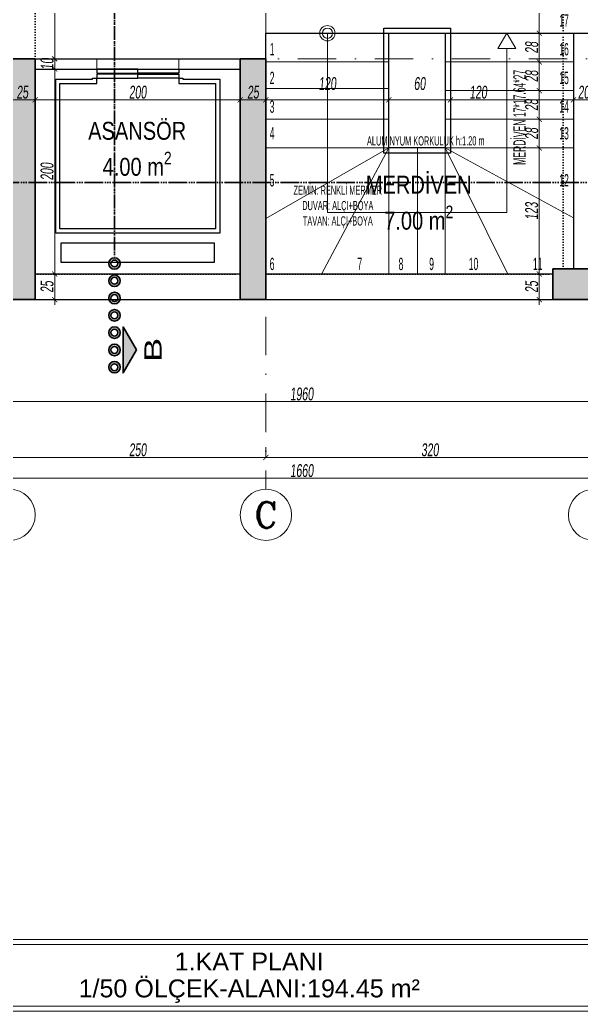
# Model space of a CAD drawing. Header units: millimetres. Extents: x -2145 to 33996, y -835 to 2363.
# Drawn here: x 12314 to 12862, y -835 to 133 of the extents above; entities that cross this region are included whole.
import ezdxf
from ezdxf.enums import TextEntityAlignment as Align

# ---------------------------------------------------------------- set-up
doc = ezdxf.new("R2010")
doc.units = ezdxf.units.MM
for name, pattern in [('ACAD_ISO06W100', [36, 24, -3, 0, -3, 0, -3, 0, -3]), ('DASHDOT', [1, 0.5, -0.25, 0, -0.25]), ('DOT', [0.25, 0, -0.25])]:
    doc.linetypes.add(name, pattern=pattern)
doc.layers.add('ALAN', color=3, linetype='Continuous', lineweight=25, plot=False)
for name, color, linetype, lineweight in [('arcCGDM_antet', 85, 'Continuous', 20), ('NET_AKS', 251, 'DASHDOT', 9), ('NET_AKS_YAZI', 31, 'DASHDOT', 9), ('NET_ARSA SINIRI', 1, 'Continuous', 0), ('NET_DUVAR', 150, 'Continuous', 18), ('NET_KESİT_ÇİZİGİSİ', 1, 'Continuous', 30), ('NET_KOLON_TARAMA', 8, 'Continuous', 0), ('NET_MERDİVEN', 212, 'Continuous', 13), ('NET_TAŞIYICI', 1, 'Continuous', 35), ('NET_ÖLÇÜ DIŞ', 235, 'Continuous', 9), ('NET_ÖLÇÜ İÇ', 54, 'Continuous', 9), ('NET_ÖLÇÜ_AKS', 31, 'Continuous', 15), ('T-INCE', 254, 'Continuous', 0)]:
    doc.layers.add(name, color=color, linetype=linetype, lineweight=lineweight)
for name, color, linetype in [('Merdiven', 7, 'Continuous'), ('NET_KİRİŞ', 253, 'DOT'), ('NET_POZ', 41, 'Continuous'), ('T-GOR-5', 33, 'Continuous'), ('T-MAH-AD', 7, 'Continuous'), ('text', 7, 'Continuous')]:
    doc.layers.add(name, color=color, linetype=linetype)
doc.styles.add('ARIALTR', font='arial.ttf', dxfattribs={"width": 0.8, "height": 22.5})
doc.styles.add('ARıAL', font='arial.ttf', dxfattribs={"width": 0.7})
doc.styles.add('BODRUM', font='swisscl.ttf', dxfattribs={"width": 0.8, "oblique": 5})
doc.styles.get("Standard").update_dxf_attribs({"font": 'arial.ttf'})
doc.styles.add('TAks_2', font='ROMANC', dxfattribs={"height": 5})
doc.dimstyles.new('olcu-50', dxfattribs={"dimscale": 0, "dimtxt": 12.5, "dimasz": 5, "dimexe": 10, "dimexo": 10, "dimgap": 1, "dimtad": 1, "dimdec": 1, "dimzin": 12, "dimtxsty": 'BODRUM', "dimblk": 'ARCHTICK', "dimcen": 8, "dimdle": 5, "dimclrd": 256, "dimclre": 256, "dimclrt": 256, "dimadec": 0, "dimazin": 2, "dimtfac": 1, "dimtdec": 1, "dimtix": 1, "dimtmove": 0, "dimatfit": 3, "dimldrblk": 'ARCHTICK', "dimfxl": 15, "dimfxlon": 1, "dimlwd": -1, "dimlwe": -1, "dimarcsym": 0})

# ---------------------------------------------------------------- blocks, each defined once
blk = doc.blocks.new('A$Cec846f78')
at = {"layer": 'NET_TAŞIYICI'}
for points in [[(-1115, 0), (-1115, 235), (-1090, 235), (-1090, 225), (-1090, 0)], [(-890, 0), (-890, 225), (-890, 235), (-865, 235), (-865, 0)], [(-585, 0), (-585, 30), (-505, 30), (-505, 0)]]:
    blk.add_lwpolyline(points, close=True, dxfattribs=at)
blk = doc.blocks.new('A$Ca5374770')
at = {"layer": 'NET_KOLON_TARAMA'}
h = blk.add_hatch(dxfattribs=at)
h.set_pattern_fill('ANSI33', color=256)
h.paths.add_polyline_path([(1115, 0), (1115, 235), (1090, 235), (1090, 225), (1090, 0)])
h.paths.add_polyline_path([(890, 0), (890, 225), (890, 235), (865, 235), (865, 0)])
h.paths.add_polyline_path([(1580, 30), (1580, 0), (1660, 0), (1660, 30)])
h.paths.add_polyline_path([(1620, 455), (1620, 385), (1660, 385), (1660, 455)])
h.paths.add_polyline_path([(80, 950), (80, 980), (0, 980), (0, 950)])
h.paths.add_polyline_path([(1580, 980), (1580, 950), (1660, 950), (1660, 980)])
h.paths.add_polyline_path([(1035, 980), (1035, 950), (1115, 950), (1115, 980)])
h.paths.add_polyline_path([(625, 950), (625, 980), (545, 980), (545, 950)])
h.paths.add_polyline_path([(80, 0), (80, 30), (0, 30), (0, 0)])
h.paths.add_polyline_path([(1051, 425), (1051, 385), (1121, 385), (1121, 425)])
h.paths.add_polyline_path([(609, 385), (609, 425), (539, 425), (539, 385)])
h.paths.add_polyline_path([(585, 0), (585, 30), (505, 30), (505, 0)])
h.paths.add_polyline_path([(40, 385), (40, 455), (0, 455), (0, 385)])
at = {"layer": 'NET_TAŞIYICI', "xscale": -1}
blk.add_blockref('A$Cec846f78', (0, 0), dxfattribs=at)
blk = doc.blocks.new('*U618')
for points in [[(0, -4), (0, 0), (-40, 0), (-40, -4)], [(0, -4), (0, 0), (40, 0), (40, -4)], [(0, -9), (0, -5), (-40, -5), (-40, -9)], [(0, -9), (0, -5), (40, -5), (40, -9)], [(75, -170), (-75, -170), (-75, -188.45), (75, -188.45)]]:
    blk.add_lwpolyline(points, close=True)
for points in [[(40, -9), (44, -9), (44, -10), (80, -10), (80, -160), (-80, -160), (-80, -10), (-44, -10), (-44, -9), (-40, -9)], [(40, -9), (40, -14), (76, -14), (76, -156), (-76, -156), (-76, -14), (-40, -14), (-40, -9)]]:
    blk.add_lwpolyline(points)
blk = doc.blocks.new('A$Cb9b20b1b')
at = {"layer": 'NET_KİRİŞ', "ltscale": 10}
for p, q in [((-315, 25), (-315, 150)), ((200, 0), (200, 150)), ((-315, -205), (-315, 25)), ((-25, -210), (-305, -210)), ((-25, -210), (-165, -210)), ((200, -210), (0, -210)), ((-25, -235), (-305, -235)), ((200, -235), (0, -235))]:
    blk.add_line(p, q, dxfattribs=at)
blk = doc.blocks.new('İŞRT - KES YER')
at = {"layer": 'NET_KESİT_ÇİZİGİSİ'}
h = blk.add_hatch(color=251, dxfattribs=at)
h.dxf.hatch_style = 1
h.paths.add_polyline_path([(0, 0), (40, -23.1), (-40, -23.1)])
h = blk.add_hatch(color=256, dxfattribs=at)
h.dxf.hatch_style = 1
h.paths.add_polyline_path([(160, -38.1, -1), (140, -38.1, -1)])
h.paths.add_polyline_path([(144, -38.1, 1), (156, -38.1, 1)], flags=16)
h.paths.add_polyline_path([(130, -38.1, -1), (110, -38.1, -1)])
h.paths.add_polyline_path([(114, -38.1, 1), (126, -38.1, 1)], flags=16)
h.paths.add_polyline_path([(100, -38.1, -1), (80, -38.1, -1)])
h.paths.add_polyline_path([(84, -38.1, 1), (96, -38.1, 1)], flags=16)
h.paths.add_polyline_path([(70, -38.1, -1), (50, -38.1, -1)])
h.paths.add_polyline_path([(54, -38.1, 1), (66, -38.1, 1)], flags=16)
h.paths.add_polyline_path([(40, -38.1, -1), (20, -38.1, -1)])
h.paths.add_polyline_path([(24, -38.1, 1), (36, -38.1, 1)], flags=16)
h.paths.add_polyline_path([(10, -38.1, -1), (-10, -38.1, -1)])
h.paths.add_polyline_path([(-6, -38.1, 1), (6, -38.1, 1)], flags=16)
h.paths.add_polyline_path([(-20, -38.1, -1), (-40, -38.1, -1)])
h.paths.add_polyline_path([(-36, -38.1, 1), (-24, -38.1, 1)], flags=16)
blk.add_lwpolyline([(0, 0), (40, -23.1), (-40, -23.1)], close=True, dxfattribs=at)
for centre, radius in [((-30, -38.1), 10), ((-30, -38.1), 6), ((0, -38.1), 10), ((0, -38.1), 6), ((30, -38.1), 10), ((30, -38.1), 6), ((60, -38.1), 10), ((60, -38.1), 6), ((90, -38.1), 10), ((90, -38.1), 6), ((120, -38.1), 10), ((120, -38.1), 6), ((150, -38.1), 10), ((150, -38.1), 6)]:
    blk.add_circle(centre, radius, dxfattribs=at)
blk = doc.blocks.new('*U634')
at = {"layer": 'NET_KESİT_ÇİZİGİSİ', "linetype": 'ACAD_ISO06W100'}
blk.add_lwpolyline([(1807.3, 0), (200, 0)], dxfattribs=at)
at = {"layer": 'NET_KESİT_ÇİZİGİSİ'}
blk.add_blockref('İŞRT - KES YER', (40, 38.1), dxfattribs=at)
at = {"layer": 'NET_KESİT_ÇİZİGİSİ', "style": 'ARıAL', "width": 1.5}
for tag, p in [('KESİTSOL', (40, 66.8)), ('KESİTSAĞ', (1967.3, 66.8))]:
    blk.add_attdef(tag, text='', height=30, dxfattribs=at).set_placement(p, align=Align.MIDDLE_CENTER)
blk = doc.blocks.new('_ArchTick')
at = {"color": 0, "linetype": 'ByBlock', "const_width": 0.15}
blk.add_lwpolyline([(-0.5, -0.5), (0.5, 0.5)], dxfattribs=at)
blk = doc.blocks.new('*D1577')
at = {"layer": 'Defpoints', "color": 0, "transparency": 16777216}
for p in [(-285, -1133.99), (-35, -1133.99), (-35, -1133.99)]:
    blk.add_point(p, dxfattribs=at)
at = {"layer": 'NET_ÖLÇÜ_AKS', "transparency": 16777216}
for p, q in [((-285, -1133.99), (-285, -1123.99)), ((-35, -1133.99), (-35, -1123.99)), ((-290, -1133.99), (-30, -1133.99))]:
    blk.add_line(p, q, dxfattribs=at)
at = {"layer": 'NET_ÖLÇÜ_AKS', "transparency": 16777216, "xscale": 5, "yscale": 5, "zscale": 5, "rotation": 180}
blk.add_blockref('_ArchTick', (-285, -1133.99), dxfattribs=at)
at = {"layer": 'NET_ÖLÇÜ_AKS', "transparency": 16777216, "xscale": 5, "yscale": 5, "zscale": 5}
blk.add_blockref('_ArchTick', (-35, -1133.99), dxfattribs=at)
at = {"layer": 'NET_ÖLÇÜ_AKS', "transparency": 16777216, "insert": (-160, -1126.59), "char_height": 12.5, "attachment_point": 5, "style": 'BODRUM'}
blk.add_mtext('250', dxfattribs=at)
blk = doc.blocks.new('*D1578')
at = {"layer": 'Defpoints', "color": 0, "transparency": 16777216}
for p in [(-35, -1133.99), (285, -1133.99), (285, -1133.99)]:
    blk.add_point(p, dxfattribs=at)
at = {"layer": 'NET_ÖLÇÜ_AKS', "transparency": 16777216}
for p, q in [((-35, -1133.99), (-35, -1123.99)), ((285, -1133.99), (285, -1123.99)), ((-40, -1133.99), (290, -1133.99))]:
    blk.add_line(p, q, dxfattribs=at)
at = {"layer": 'NET_ÖLÇÜ_AKS', "transparency": 16777216, "xscale": 5, "yscale": 5, "zscale": 5, "rotation": 180}
blk.add_blockref('_ArchTick', (-35, -1133.99), dxfattribs=at)
at = {"layer": 'NET_ÖLÇÜ_AKS', "transparency": 16777216, "xscale": 5, "yscale": 5, "zscale": 5}
blk.add_blockref('_ArchTick', (285, -1133.99), dxfattribs=at)
at = {"layer": 'NET_ÖLÇÜ_AKS', "transparency": 16777216, "insert": (125, -1126.58), "char_height": 12.5, "attachment_point": 5, "style": 'BODRUM'}
blk.add_mtext('320', dxfattribs=at)
blk = doc.blocks.new('*D1580')
at = {"layer": 'Defpoints', "color": 0, "transparency": 16777216}
for p in [(-830, -1133.99), (830, -1133.99), (830, -1154.27)]:
    blk.add_point(p, dxfattribs=at)
at = {"layer": 'NET_ÖLÇÜ_AKS', "transparency": 16777216}
for p, q in [((-830, -1143.99), (-830, -1164.27)), ((830, -1143.99), (830, -1164.27)), ((-835, -1154.27), (835, -1154.27))]:
    blk.add_line(p, q, dxfattribs=at)
at = {"layer": 'NET_ÖLÇÜ_AKS', "transparency": 16777216, "xscale": 5, "yscale": 5, "zscale": 5, "rotation": 180}
blk.add_blockref('_ArchTick', (-830, -1154.27), dxfattribs=at)
at = {"layer": 'NET_ÖLÇÜ_AKS', "transparency": 16777216, "xscale": 5, "yscale": 5, "zscale": 5}
blk.add_blockref('_ArchTick', (830, -1154.27), dxfattribs=at)
at = {"layer": 'NET_ÖLÇÜ_AKS', "transparency": 16777216, "insert": (0, -1146.87), "char_height": 12.5, "attachment_point": 5, "style": 'BODRUM'}
blk.add_mtext('1660', dxfattribs=at)
blk = doc.blocks.new('A$C5ec6af74')
at = {"layer": 'NET_AKS', "ltscale": 75}
for p, q in [((-70, 1185), (-70, -185)), ((1125, 235), (-1195, 235)), ((1125, 0), (-1195, 0))]:
    blk.add_line(p, q, dxfattribs=at)
at = {"layer": 'NET_AKS', "linetype": 'Continuous', "ltscale": 100}
for centre in [(-320, -210), (-70, -210), (250, -210)]:
    blk.add_circle(centre, 25, dxfattribs=at)
at = {"layer": 'NET_AKS_YAZI', "linetype": 'Continuous', "style": 'TAks_2'}
blk.add_text('C', height=25, dxfattribs=at).set_placement((-70, -210), align=Align.MIDDLE_CENTER)
blk = doc.blocks.new('*D1025')
at = {"layer": 'Defpoints', "color": 0, "transparency": 16777216}
for p in [(12821.16, -115.39), (12821.16, -115.39), (12821.16, -140.39)]:
    blk.add_point(p, dxfattribs=at)
at = {"layer": 'NET_ÖLÇÜ İÇ', "transparency": 16777216}
for p, q in [((12821.16, -115.39), (12811.16, -115.39)), ((12821.16, -145.39), (12821.16, -110.39)), ((12821.16, -140.39), (12811.16, -140.39))]:
    blk.add_line(p, q, dxfattribs=at)
at = {"layer": 'NET_ÖLÇÜ İÇ', "transparency": 16777216, "xscale": 5, "yscale": 5, "zscale": 5}
for p, rotation in [((12821.16, -115.39), 90), ((12821.16, -140.39), 270)]:
    blk.add_blockref('_ArchTick', p, dxfattribs=dict(at, rotation=rotation))
at = {"layer": 'NET_ÖLÇÜ İÇ', "transparency": 16777216, "insert": (12813.76, -127.89), "char_height": 12.5, "attachment_point": 5, "rotation": 90, "style": 'BODRUM'}
blk.add_mtext('25', dxfattribs=at)
blk = doc.blocks.new('*D1026')
at = {"layer": 'Defpoints', "color": 0, "transparency": 16777216}
for p in [(12821.16, 7.61), (12821.16, 7.61), (12821.16, -115.39)]:
    blk.add_point(p, dxfattribs=at)
at = {"layer": 'NET_ÖLÇÜ İÇ', "transparency": 16777216}
for p, q in [((12821.16, -120.39), (12821.16, 12.61)), ((12821.16, 7.61), (12811.16, 7.61)), ((12821.16, -115.39), (12811.16, -115.39))]:
    blk.add_line(p, q, dxfattribs=at)
at = {"layer": 'NET_ÖLÇÜ İÇ', "transparency": 16777216, "xscale": 5, "yscale": 5, "zscale": 5}
for p, rotation in [((12821.16, 7.61), 90), ((12821.16, -115.39), 270)]:
    blk.add_blockref('_ArchTick', p, dxfattribs=dict(at, rotation=rotation))
at = {"layer": 'NET_ÖLÇÜ İÇ', "transparency": 16777216, "insert": (12813.76, -53.89), "char_height": 12.5, "attachment_point": 5, "rotation": 90, "style": 'BODRUM'}
blk.add_mtext('123', dxfattribs=at)
blk = doc.blocks.new('*D1027')
at = {"layer": 'Defpoints', "color": 0, "transparency": 16777216}
for p in [(12821.16, 244.61), (12821.16, 244.61), (12849.48, 119.61)]:
    blk.add_point(p, dxfattribs=at)
at = {"layer": 'NET_ÖLÇÜ İÇ', "transparency": 16777216}
for p, q in [((12821.16, 244.61), (12811.16, 244.61)), ((12821.16, 114.61), (12821.16, 249.61)), ((12836.16, 119.61), (12811.16, 119.61))]:
    blk.add_line(p, q, dxfattribs=at)
at = {"layer": 'NET_ÖLÇÜ İÇ', "transparency": 16777216, "xscale": 5, "yscale": 5, "zscale": 5}
for p, rotation in [((12821.16, 244.61), 90), ((12821.16, 119.61), 270)]:
    blk.add_blockref('_ArchTick', p, dxfattribs=dict(at, rotation=rotation))
at = {"layer": 'NET_ÖLÇÜ İÇ', "transparency": 16777216, "insert": (12813.76, 182.11), "char_height": 12.5, "attachment_point": 5, "rotation": 90, "style": 'BODRUM'}
blk.add_mtext('125', dxfattribs=at)
blk = doc.blocks.new('*D1062')
at = {"layer": 'Defpoints', "color": 0, "transparency": 16777216}
for p in [(12821.16, 35.61), (12821.16, 35.61), (12821.16, 7.61)]:
    blk.add_point(p, dxfattribs=at)
at = {"layer": 'NET_ÖLÇÜ İÇ', "transparency": 16777216}
for p, q in [((12821.16, 2.61), (12821.16, 40.61)), ((12821.16, 35.61), (12811.16, 35.61)), ((12821.16, 7.61), (12831.16, 7.61))]:
    blk.add_line(p, q, dxfattribs=at)
at = {"layer": 'NET_ÖLÇÜ İÇ', "transparency": 16777216, "xscale": 5, "yscale": 5, "zscale": 5}
for p, rotation in [((12821.16, 35.61), 90), ((12821.16, 7.61), 270)]:
    blk.add_blockref('_ArchTick', p, dxfattribs=dict(at, rotation=rotation))
at = {"layer": 'NET_ÖLÇÜ İÇ', "transparency": 16777216, "insert": (12813.76, 21.61), "char_height": 12.5, "attachment_point": 5, "rotation": 90, "style": 'BODRUM'}
blk.add_mtext('28', dxfattribs=at)
blk = doc.blocks.new('*D1063')
at = {"layer": 'Defpoints', "color": 0, "transparency": 16777216}
for p in [(12821.16, 63.61), (12821.16, 63.61), (12821.16, 35.61)]:
    blk.add_point(p, dxfattribs=at)
at = {"layer": 'NET_ÖLÇÜ İÇ', "transparency": 16777216}
for p, q in [((12821.16, 30.61), (12821.16, 68.61)), ((12821.16, 63.61), (12811.16, 63.61)), ((12821.16, 35.61), (12811.16, 35.61))]:
    blk.add_line(p, q, dxfattribs=at)
at = {"layer": 'NET_ÖLÇÜ İÇ', "transparency": 16777216, "xscale": 5, "yscale": 5, "zscale": 5}
for p, rotation in [((12821.16, 63.61), 90), ((12821.16, 35.61), 270)]:
    blk.add_blockref('_ArchTick', p, dxfattribs=dict(at, rotation=rotation))
at = {"layer": 'NET_ÖLÇÜ İÇ', "transparency": 16777216, "insert": (12813.76, 49.61), "char_height": 12.5, "attachment_point": 5, "rotation": 90, "style": 'BODRUM'}
blk.add_mtext('28', dxfattribs=at)
blk = doc.blocks.new('*D1064')
at = {"layer": 'Defpoints', "color": 0, "transparency": 16777216}
for p in [(12821.16, 91.61), (12821.16, 91.61), (12821.16, 63.61)]:
    blk.add_point(p, dxfattribs=at)
at = {"layer": 'NET_ÖLÇÜ İÇ', "transparency": 16777216}
for p, q in [((12821.16, 58.61), (12821.16, 96.61)), ((12821.16, 91.61), (12831.16, 91.61)), ((12821.16, 63.61), (12811.16, 63.61))]:
    blk.add_line(p, q, dxfattribs=at)
at = {"layer": 'NET_ÖLÇÜ İÇ', "transparency": 16777216, "xscale": 5, "yscale": 5, "zscale": 5}
for p, rotation in [((12821.16, 91.61), 90), ((12821.16, 63.61), 270)]:
    blk.add_blockref('_ArchTick', p, dxfattribs=dict(at, rotation=rotation))
at = {"layer": 'NET_ÖLÇÜ İÇ', "transparency": 16777216, "insert": (12813.76, 77.61), "char_height": 12.5, "attachment_point": 5, "rotation": 90, "style": 'BODRUM'}
blk.add_mtext('28', dxfattribs=at)
blk = doc.blocks.new('*D1061')
at = {"layer": 'Defpoints', "color": 0, "transparency": 16777216}
for p in [(12821.16, 119.61), (12821.16, 119.61), (12821.16, 91.61)]:
    blk.add_point(p, dxfattribs=at)
at = {"layer": 'NET_ÖLÇÜ İÇ', "transparency": 16777216}
for p, q in [((12821.16, 86.61), (12821.16, 124.61)), ((12821.16, 119.61), (12831.16, 119.61)), ((12821.16, 91.61), (12831.16, 91.61))]:
    blk.add_line(p, q, dxfattribs=at)
at = {"layer": 'NET_ÖLÇÜ İÇ', "transparency": 16777216, "xscale": 5, "yscale": 5, "zscale": 5}
for p, rotation in [((12821.16, 119.61), 90), ((12821.16, 91.61), 270)]:
    blk.add_blockref('_ArchTick', p, dxfattribs=dict(at, rotation=rotation))
at = {"layer": 'NET_ÖLÇÜ İÇ', "transparency": 16777216, "insert": (12813.76, 105.61), "char_height": 12.5, "attachment_point": 5, "rotation": 90, "style": 'BODRUM'}
blk.add_mtext('28', dxfattribs=at)
blk = doc.blocks.new('*D1069')
at = {"layer": 'Defpoints', "color": 0, "transparency": 16777216}
for p in [(12854.48, 54.8), (12854.48, 54.59), (12874.48, 54.59)]:
    blk.add_point(p, dxfattribs=at)
at = {"layer": 'NET_ÖLÇÜ İÇ', "transparency": 16777216}
for p, q in [((12874.48, 54.59), (12874.48, 64.59)), ((12879.48, 54.59), (12849.48, 54.59)), ((12854.48, 54.59), (12854.48, 44.59))]:
    blk.add_line(p, q, dxfattribs=at)
at = {"layer": 'NET_ÖLÇÜ İÇ', "transparency": 16777216, "xscale": 5, "yscale": 5, "zscale": 5, "rotation": 180}
blk.add_blockref('_ArchTick', (12854.48, 54.59), dxfattribs=at)
at = {"layer": 'NET_ÖLÇÜ İÇ', "transparency": 16777216, "xscale": 5, "yscale": 5, "zscale": 5}
blk.add_blockref('_ArchTick', (12874.48, 54.59), dxfattribs=at)
at = {"layer": 'NET_ÖLÇÜ İÇ', "transparency": 16777216, "insert": (12864.48, 61.99), "char_height": 12.5, "attachment_point": 5, "style": 'BODRUM'}
blk.add_mtext('20', dxfattribs=at)
blk = doc.blocks.new('*D1070')
at = {"layer": 'Defpoints', "color": 0, "transparency": 16777216}
for p in [(12734.48, 54.59), (12734.48, 52.3), (12854.48, 54.8)]:
    blk.add_point(p, dxfattribs=at)
at = {"layer": 'NET_ÖLÇÜ İÇ', "transparency": 16777216}
for p, q in [((12734.48, 54.59), (12734.48, 64.59)), ((12859.48, 54.59), (12729.48, 54.59)), ((12854.48, 54.59), (12854.48, 44.59))]:
    blk.add_line(p, q, dxfattribs=at)
at = {"layer": 'NET_ÖLÇÜ İÇ', "transparency": 16777216, "xscale": 5, "yscale": 5, "zscale": 5, "rotation": 180}
blk.add_blockref('_ArchTick', (12734.48, 54.59), dxfattribs=at)
at = {"layer": 'NET_ÖLÇÜ İÇ', "transparency": 16777216, "xscale": 5, "yscale": 5, "zscale": 5}
blk.add_blockref('_ArchTick', (12854.48, 54.59), dxfattribs=at)
at = {"layer": 'NET_ÖLÇÜ İÇ', "transparency": 16777216, "insert": (12761.58, 61.99), "char_height": 12.5, "attachment_point": 5, "style": 'BODRUM'}
blk.add_mtext('120', dxfattribs=at)
blk = doc.blocks.new('*D1071')
at = {"layer": 'Defpoints', "color": 0, "transparency": 16777216}
for p in [(12674.48, 54.59), (12674.48, 53.24), (12734.48, 52.3)]:
    blk.add_point(p, dxfattribs=at)
at = {"layer": 'NET_ÖLÇÜ İÇ', "transparency": 16777216}
for p, q in [((12674.48, 54.59), (12674.48, 64.59)), ((12734.48, 54.59), (12734.48, 64.59)), ((12739.48, 54.59), (12669.48, 54.59))]:
    blk.add_line(p, q, dxfattribs=at)
at = {"layer": 'NET_ÖLÇÜ İÇ', "transparency": 16777216, "xscale": 5, "yscale": 5, "zscale": 5, "rotation": 180}
blk.add_blockref('_ArchTick', (12674.48, 54.59), dxfattribs=at)
at = {"layer": 'NET_ÖLÇÜ İÇ', "transparency": 16777216, "xscale": 5, "yscale": 5, "zscale": 5}
blk.add_blockref('_ArchTick', (12734.48, 54.59), dxfattribs=at)
at = {"layer": 'NET_ÖLÇÜ İÇ', "transparency": 16777216, "insert": (12704.48, 70.39), "char_height": 12.5, "attachment_point": 5, "style": 'BODRUM'}
blk.add_mtext('60', dxfattribs=at)
blk = doc.blocks.new('*D1072')
at = {"layer": 'Defpoints', "color": 0, "transparency": 16777216}
for p in [(12554.48, 54.59), (12554.48, 54.18), (12674.48, 53.24)]:
    blk.add_point(p, dxfattribs=at)
at = {"layer": 'NET_ÖLÇÜ İÇ', "transparency": 16777216}
for p, q in [((12554.48, 54.59), (12554.48, 64.59)), ((12674.48, 54.59), (12674.48, 64.59)), ((12679.48, 54.59), (12549.48, 54.59))]:
    blk.add_line(p, q, dxfattribs=at)
at = {"layer": 'NET_ÖLÇÜ İÇ', "transparency": 16777216, "xscale": 5, "yscale": 5, "zscale": 5, "rotation": 180}
blk.add_blockref('_ArchTick', (12554.48, 54.59), dxfattribs=at)
at = {"layer": 'NET_ÖLÇÜ İÇ', "transparency": 16777216, "xscale": 5, "yscale": 5, "zscale": 5}
blk.add_blockref('_ArchTick', (12674.48, 54.59), dxfattribs=at)
at = {"layer": 'NET_ÖLÇÜ İÇ', "transparency": 16777216, "insert": (12614.48, 70.39), "char_height": 12.5, "attachment_point": 5, "style": 'BODRUM'}
blk.add_mtext('120', dxfattribs=at)
blk = doc.blocks.new('*D1104')
at = {"layer": 'Defpoints', "color": 0, "transparency": 16777216}
for p in [(12529.48, 54.59), (12529.48, 54.59), (12554.48, 54.59)]:
    blk.add_point(p, dxfattribs=at)
at = {"layer": 'NET_ÖLÇÜ İÇ', "transparency": 16777216}
for p, q in [((12529.48, 54.59), (12529.48, 64.59)), ((12554.48, 54.59), (12554.48, 64.59)), ((12559.48, 54.59), (12524.48, 54.59))]:
    blk.add_line(p, q, dxfattribs=at)
at = {"layer": 'NET_ÖLÇÜ İÇ', "transparency": 16777216, "xscale": 5, "yscale": 5, "zscale": 5, "rotation": 180}
blk.add_blockref('_ArchTick', (12529.48, 54.59), dxfattribs=at)
at = {"layer": 'NET_ÖLÇÜ İÇ', "transparency": 16777216, "xscale": 5, "yscale": 5, "zscale": 5}
blk.add_blockref('_ArchTick', (12554.48, 54.59), dxfattribs=at)
at = {"layer": 'NET_ÖLÇÜ İÇ', "transparency": 16777216, "insert": (12541.98, 61.99), "char_height": 12.5, "attachment_point": 5, "style": 'BODRUM'}
blk.add_mtext('25', dxfattribs=at)
blk = doc.blocks.new('*D1105')
at = {"layer": 'Defpoints', "color": 0, "transparency": 16777216}
for p in [(12329.48, 54.59), (12329.48, 54.59), (12529.48, 54.59)]:
    blk.add_point(p, dxfattribs=at)
at = {"layer": 'NET_ÖLÇÜ İÇ', "transparency": 16777216}
for p, q in [((12329.48, 54.59), (12329.48, 64.59)), ((12529.48, 54.59), (12529.48, 64.59)), ((12534.48, 54.59), (12324.48, 54.59))]:
    blk.add_line(p, q, dxfattribs=at)
at = {"layer": 'NET_ÖLÇÜ İÇ', "transparency": 16777216, "xscale": 5, "yscale": 5, "zscale": 5, "rotation": 180}
blk.add_blockref('_ArchTick', (12329.48, 54.59), dxfattribs=at)
at = {"layer": 'NET_ÖLÇÜ İÇ', "transparency": 16777216, "xscale": 5, "yscale": 5, "zscale": 5}
blk.add_blockref('_ArchTick', (12529.48, 54.59), dxfattribs=at)
at = {"layer": 'NET_ÖLÇÜ İÇ', "transparency": 16777216, "insert": (12429.48, 61.99), "char_height": 12.5, "attachment_point": 5, "style": 'BODRUM'}
blk.add_mtext('200', dxfattribs=at)
blk = doc.blocks.new('*D1106')
at = {"layer": 'Defpoints', "color": 0, "transparency": 16777216}
for p in [(12304.48, 54.59), (12304.48, 54.59), (12329.48, 54.59)]:
    blk.add_point(p, dxfattribs=at)
at = {"layer": 'NET_ÖLÇÜ İÇ', "transparency": 16777216}
for p, q in [((12304.48, 54.59), (12304.48, 64.59)), ((12329.48, 54.59), (12329.48, 64.59)), ((12334.48, 54.59), (12299.48, 54.59))]:
    blk.add_line(p, q, dxfattribs=at)
at = {"layer": 'NET_ÖLÇÜ İÇ', "transparency": 16777216, "xscale": 5, "yscale": 5, "zscale": 5, "rotation": 180}
blk.add_blockref('_ArchTick', (12304.48, 54.59), dxfattribs=at)
at = {"layer": 'NET_ÖLÇÜ İÇ', "transparency": 16777216, "xscale": 5, "yscale": 5, "zscale": 5}
blk.add_blockref('_ArchTick', (12329.48, 54.59), dxfattribs=at)
at = {"layer": 'NET_ÖLÇÜ İÇ', "transparency": 16777216, "insert": (12316.98, 61.99), "char_height": 12.5, "attachment_point": 5, "style": 'BODRUM'}
blk.add_mtext('25', dxfattribs=at)
blk = doc.blocks.new('*D1131')
at = {"layer": 'Defpoints', "color": 0, "transparency": 16777216}
for p in [(12348.48, -115.39), (12348.48, -115.39), (12348.48, -140.39)]:
    blk.add_point(p, dxfattribs=at)
at = {"layer": 'NET_ÖLÇÜ İÇ', "transparency": 16777216}
for p, q in [((12348.48, -145.39), (12348.48, -110.39)), ((12348.48, -115.39), (12358.48, -115.39)), ((12348.48, -140.39), (12358.48, -140.39))]:
    blk.add_line(p, q, dxfattribs=at)
at = {"layer": 'NET_ÖLÇÜ İÇ', "transparency": 16777216, "xscale": 5, "yscale": 5, "zscale": 5}
for p, rotation in [((12348.48, -115.39), 90), ((12348.48, -140.39), 270)]:
    blk.add_blockref('_ArchTick', p, dxfattribs=dict(at, rotation=rotation))
at = {"layer": 'NET_ÖLÇÜ İÇ', "transparency": 16777216, "insert": (12341.08, -127.89), "char_height": 12.5, "attachment_point": 5, "rotation": 90, "style": 'BODRUM'}
blk.add_mtext('25', dxfattribs=at)
blk = doc.blocks.new('*D1132')
at = {"layer": 'Defpoints', "color": 0, "transparency": 16777216}
for p in [(12348.48, 84.61), (12348.48, 84.61), (12348.48, -115.39)]:
    blk.add_point(p, dxfattribs=at)
at = {"layer": 'NET_ÖLÇÜ İÇ', "transparency": 16777216}
for p, q in [((12348.48, -120.39), (12348.48, 89.61)), ((12348.48, 84.61), (12358.48, 84.61)), ((12348.48, -115.39), (12358.48, -115.39))]:
    blk.add_line(p, q, dxfattribs=at)
at = {"layer": 'NET_ÖLÇÜ İÇ', "transparency": 16777216, "xscale": 5, "yscale": 5, "zscale": 5}
for p, rotation in [((12348.48, 84.61), 90), ((12348.48, -115.39), 270)]:
    blk.add_blockref('_ArchTick', p, dxfattribs=dict(at, rotation=rotation))
at = {"layer": 'NET_ÖLÇÜ İÇ', "transparency": 16777216, "insert": (12341.08, -15.39), "char_height": 12.5, "attachment_point": 5, "rotation": 90, "style": 'BODRUM'}
blk.add_mtext('200', dxfattribs=at)
blk = doc.blocks.new('*D1133')
at = {"layer": 'Defpoints', "color": 0, "transparency": 16777216}
for p in [(12348.48, 94.61), (12348.48, 94.61), (12348.48, 84.61)]:
    blk.add_point(p, dxfattribs=at)
at = {"layer": 'NET_ÖLÇÜ İÇ', "transparency": 16777216}
for p, q in [((12348.48, 94.61), (12348.48, 99.61)), ((12348.48, 94.61), (12358.48, 94.61)), ((12348.48, 84.61), (12348.48, 94.61)), ((12348.48, 84.61), (12358.48, 84.61)), ((12348.48, 84.61), (12348.48, 79.61))]:
    blk.add_line(p, q, dxfattribs=at)
at = {"layer": 'NET_ÖLÇÜ İÇ', "transparency": 16777216, "xscale": 5, "yscale": 5, "zscale": 5}
for p, rotation in [((12348.48, 94.61), 270), ((12348.48, 84.61), 90)]:
    blk.add_blockref('_ArchTick', p, dxfattribs=dict(at, rotation=rotation))
at = {"layer": 'NET_ÖLÇÜ İÇ', "transparency": 16777216, "insert": (12341.08, 89.61), "char_height": 12.5, "attachment_point": 5, "rotation": 90, "style": 'BODRUM'}
blk.add_mtext('10', dxfattribs=at)
blk = doc.blocks.new('*D1134')
at = {"layer": 'Defpoints', "color": 0, "transparency": 16777216}
for p in [(12348.48, 244.61), (12348.48, 244.61), (12348.48, 94.61)]:
    blk.add_point(p, dxfattribs=at)
at = {"layer": 'NET_ÖLÇÜ İÇ', "transparency": 16777216}
for p, q in [((12348.48, 89.61), (12348.48, 249.61)), ((12348.48, 244.61), (12358.48, 244.61)), ((12348.48, 94.61), (12358.48, 94.61))]:
    blk.add_line(p, q, dxfattribs=at)
at = {"layer": 'NET_ÖLÇÜ İÇ', "transparency": 16777216, "xscale": 5, "yscale": 5, "zscale": 5}
for p, rotation in [((12348.48, 244.61), 90), ((12348.48, 94.61), 270)]:
    blk.add_blockref('_ArchTick', p, dxfattribs=dict(at, rotation=rotation))
at = {"layer": 'NET_ÖLÇÜ İÇ', "transparency": 16777216, "insert": (12341.08, 169.61), "char_height": 12.5, "attachment_point": 5, "rotation": 90, "style": 'BODRUM'}
blk.add_mtext('150', dxfattribs=at)
blk = doc.blocks.new('*D1182')
at = {"layer": 'Defpoints', "color": 0, "transparency": 16777216}
for p in [(11609.48, -140.39), (13569.48, -140.39), (13569.48, -239.89)]:
    blk.add_point(p, dxfattribs=at)
at = {"layer": 'NET_ÖLÇÜ DIŞ', "transparency": 16777216}
for p, q in [((11609.48, -224.89), (11609.48, -249.89)), ((13569.48, -224.89), (13569.48, -249.89)), ((11604.48, -239.89), (13574.48, -239.89))]:
    blk.add_line(p, q, dxfattribs=at)
at = {"layer": 'NET_ÖLÇÜ DIŞ', "transparency": 16777216, "xscale": 5, "yscale": 5, "zscale": 5, "rotation": 180}
blk.add_blockref('_ArchTick', (11609.48, -239.89), dxfattribs=at)
at = {"layer": 'NET_ÖLÇÜ DIŞ', "transparency": 16777216, "xscale": 5, "yscale": 5, "zscale": 5}
blk.add_blockref('_ArchTick', (13569.48, -239.89), dxfattribs=at)
at = {"layer": 'NET_ÖLÇÜ DIŞ', "transparency": 16777216, "insert": (12589.48, -232.48), "char_height": 12.5, "attachment_point": 5, "style": 'BODRUM'}
blk.add_mtext('1960', dxfattribs=at)
blk = doc.blocks.new('*U1585')
at = {"layer": 'NET_KESİT_ÇİZİGİSİ', "linetype": 'ACAD_ISO06W100'}
blk.add_lwpolyline([(2626.7, 0), (200, 0)], dxfattribs=at)
at = {"layer": 'NET_KESİT_ÇİZİGİSİ', "style": 'ARıAL', "width": 1.5}
for tag, p in [('KESİTSOL', (40, 66.8)), ('KESİTSAĞ', (2786.7, 66.8))]:
    blk.add_attdef(tag, text='', height=30, dxfattribs=at).set_placement(p, align=Align.MIDDLE_CENTER)
blk = doc.blocks.new('A$C3a4dd877')
at = {"layer": 'NET_ÖLÇÜ_AKS'}
for base, p1, p2, picture, middle in [((-35, -1133.99), (-285, -1133.99), (-35, -1133.99), '*D1577', (-160, -1126.59)), ((285, -1133.99), (-35, -1133.99), (285, -1133.99), '*D1578', (125, -1126.58))]:
    dim = blk.add_linear_dim(base=base, p1=p1, p2=p2, angle=180, dimstyle='olcu-50', override={"dimscale": 1, "dimtmove": 1}, dxfattribs=at)
    dim.commit()
    dim.dimension.update_dxf_attribs({"geometry": picture, "text_midpoint": middle})
dim = blk.add_aligned_dim(p1=(-830, -1133.99), p2=(830, -1133.99), distance=-20.28, dimstyle='olcu-50', override={"dimscale": 1}, dxfattribs=at)
dim.commit()
dim.dimension.update_dxf_attribs({"geometry": '*D1580', "text_midpoint": (0, -1146.87)})

msp = doc.modelspace()

# ---------------------------------------------------------------- linework, layer by layer
at = {"layer": 'ALAN'}
for points in [[(13589.48, 839.61), (11589.48, 839.61), (11589.48, 244.61), (11609.48, 244.61), (11609.48, -140.39), (13569.48, -140.39), (13569.48, 244.61), (13589.48, 244.61)], [(12999.48, 119.61), (12999.48, 244.61), (12149.48, 244.61), (12149.48, 109.61), (12304.48, 109.61), (12304.48, 94.61), (12554.48, 94.61), (12554.48, 119.61), (12554.48, 119.61)], [(12854.48, 119.61), (12854.48, -110.39), (12834.48, -110.39), (12834.48, -115.39), (12608.62, -115.39), (12554.48, -115.39), (12554.48, 119.61)], [(12529.48, -115.39), (12329.48, -115.39), (12329.48, 84.61), (12529.48, 84.61)]]:
    msp.add_lwpolyline(points, close=True, dxfattribs=at)
at = {"layer": 'arcCGDM_antet', "ltscale": 10}
for points in [[(11345.97, 1665.32), (13845.97, 1665.32), (13845.97, -834.68), (11345.97, -834.68)], [(11350.97, 1660.32), (13840.97, 1660.32), (13840.97, -829.68), (11350.97, -829.68)], [(11360.97, 1650.32), (13830.97, 1650.32), (13830.97, -769.68), (11360.97, -769.68)], [(11365.97, 1645.32), (13825.97, 1645.32), (13825.97, -764.68), (11365.97, -764.68)]]:
    msp.add_lwpolyline(points, close=True, dxfattribs=at)
at = {"layer": 'NET_ARSA SINIRI'}
msp.add_lwpolyline([(13419.48, 839.61), (11759.48, 839.61), (11759.48, -140.39), (13419.48, -140.39)], close=True, dxfattribs=at)
at = {"layer": 'NET_DUVAR'}
for p, q in [((12854.48, -110.39), (12854.48, 119.61)), ((12999.48, 119.61), (12854.48, 119.61)), ((12329.48, 94.61), (12529.48, 94.61)), ((12389.48, 84.61), (12389.48, 94.61)), ((12469.48, 84.61), (12469.48, 94.61)), ((12329.48, 84.61), (12529.48, 84.61)), ((12529.48, -115.39), (12329.48, -115.39)), ((12834.48, -115.39), (12554.48, -115.39)), ((12529.48, -140.39), (12329.48, -140.39)), ((12834.48, -140.39), (12554.48, -140.39))]:
    msp.add_line(p, q, dxfattribs=at)
at = {"layer": 'NET_MERDİVEN'}
for p, q in [((12554.48, 119.61), (12674.48, 119.61)), ((12854.48, 119.61), (12729.48, 119.61)), ((12554.48, 91.61), (12674.48, 91.61)), ((12854.48, 91.61), (12729.48, 91.61)), ((12554.48, 65.61), (12674.48, 65.61)), ((12854.48, 63.61), (12729.48, 63.61)), ((12554.48, 35.61), (12674.48, 35.61)), ((12854.48, 35.61), (12729.48, 35.61)), ((12554.48, 7.61), (12674.48, 7.61)), ((12674.48, 7.61), (12554.48, -61.25)), ((12674.48, 7.61), (12608.62, -115.39)), ((12674.48, 7.61), (12674.48, -115.39)), ((12702.48, 7.61), (12702.48, -115.39)), ((12854.48, 7.61), (12729.48, 7.61)), ((12729.48, 7.61), (12729.48, -115.39)), ((12729.48, 7.61), (12790.33, -115.39)), ((12729.48, 7.61), (12854.48, -60.39))]:
    msp.add_line(p, q, dxfattribs=at)
at = {"layer": 'T-GOR-5'}
for points in [[(12734.48, 2.61), (12669.48, 2.61), (12669.48, 124.61), (12734.48, 124.61)], [(12729.48, 7.61), (12674.48, 7.61), (12674.48, 119.61), (12729.48, 119.61)]]:
    msp.add_lwpolyline(points, close=True, dxfattribs=at)
at = {"layer": 'T-INCE'}
msp.add_lwpolyline([(12614.48, 119.61), (12614.48, -55.39), (12789.48, -55.39), (12789.48, 104.61)], dxfattribs=at)
msp.add_lwpolyline([(12789.48, 119.61), (12798.14, 104.61), (12780.82, 104.61)], close=True, dxfattribs=at)
for radius in [7.5, 5]:
    msp.add_circle((12614.48, 119.61), radius, dxfattribs=at)

# ---------------------------------------------------------------- block references
at = {"layer": 'Merdiven', "ltscale": 2}
msp.add_blockref('*U618', (12429.48, 84.61), dxfattribs=at)
at = {"layer": 'NET_AKS'}
msp.add_blockref('A$C5ec6af74', (12624.48, -140.39), dxfattribs=at)
at = {"layer": 'NET_KESİT_ÇİZİGİSİ', "ltscale": 100}
ref = msp.add_blockref('*U634', (12406.76, -211.94), dxfattribs=dict(at, xscale=-0.5625, yscale=0.5625, zscale=0.5625, rotation=270))
ref.add_attrib('KESİTSOL', 'B', dxfattribs={"height": 16.88, "rotation": 90, "style": 'ARıAL', "width": 1.5}).set_placement((12444.35, -189.44), align=Align.MIDDLE_CENTER)
at = {"layer": 'NET_KESİT_ÇİZİGİSİ', "ltscale": 100, "xscale": -0.75, "yscale": 0.75, "zscale": 0.75}
msp.add_blockref('*U1585', (13665.19, -25.96), dxfattribs=at)
at = {"layer": 'NET_KİRİŞ', "xscale": -1}
msp.add_blockref('A$Cb9b20b1b', (12529.48, 94.61), dxfattribs=at)
at = {"layer": 'NET_TAŞIYICI', "xscale": -1}
msp.add_blockref('A$Ca5374770', (13419.48, -140.39), dxfattribs=at)
at = {"layer": 'NET_ÖLÇÜ_AKS'}
msp.add_blockref('A$C3a4dd877', (12589.48, 839.61), dxfattribs=at)

# ---------------------------------------------------------------- texts
at = {"layer": 'NET_POZ', "transparency": 33554687, "width": 0.5}
for s, p in [('17', (12840.63, 125.96)), ('1', (12558.19, 97.96)), ('16', (12840.63, 97.96)), ('2', (12558.19, 69.96)), ('15', (12840.63, 69.96)), ('3', (12558.19, 41.96)), ('14', (12840.63, 41.96)), ('4', (12558.19, 15.96)), ('13', (12840.63, 15.96)), ('5', (12558.19, -29.89)), ('12', (12840.63, -29.89)), ('6', (12558.19, -111.51)), ('7', (12643.71, -111.51)), ('8', (12683.9, -111.51)), ('9', (12713.74, -111.51)), ('10', (12752.31, -111.51)), ('11', (12814.99, -111.51))]:
    msp.add_text(s, height=12, dxfattribs=at).set_placement(p)
msp.add_text('MERDİVEN 17*17.64*27', height=12, rotation=90, dxfattribs=at).set_placement((12807.79, -8.86))
at = {"layer": 'NET_POZ', "width": 0.5}
msp.add_text('ALUMİNYUM KORKULUK h:1.20 m', height=9, dxfattribs=at).set_placement((12653.06, 10.06))
at = {"layer": 'NET_POZ', "insert": (12624.62, -29.04), "char_height": 9, "width": 105.1157, "attachment_point": 2}
msp.add_mtext('{\\W0.5;ZEMİN: RENKLİ MERMER \\PDUVAR: ALÇI+BOYA\\PTAVAN: ALÇI+BOYA}', dxfattribs=at)
at = {"layer": 'T-MAH-AD', "char_height": 17.5, "attachment_point": 8, "style": 'ARIALTR'}
for s, insert, width in [('\\A1;ASANSÖR\\P4.00 m{\\H0.7x;\\S2^ ;}', (12428.93, -19.74), 121.1216), ('\\A1;MERDİVEN\\P7.00 m{\\H0.7x;\\S2^ ;}', (12703.54, -72.33), 103.6096)]:
    msp.add_mtext(s, dxfattribs=dict(at, insert=insert, width=width))
at = {"layer": 'text', "linetype": 'Continuous', "insert": (12538.23, -777.46), "char_height": 17.5, "width": 396.5028, "attachment_point": 2, "line_spacing_factor": 0.9}
msp.add_mtext('\\A1;1.KAT PLANI\\P1/50 ÖLÇEK-ALANI:194.45 m²', dxfattribs=at)

# ---------------------------------------------------------------- dimensions: what is measured, and where the dimension line sits
at = {"layer": 'NET_ÖLÇÜ DIŞ'}
dim = msp.add_aligned_dim(p1=(11609.48, -140.39), p2=(13569.48, -140.39), distance=-99.5, dimstyle='olcu-50', override={"dimscale": 1}, dxfattribs=at)
dim.commit()
dim.dimension.update_dxf_attribs({"geometry": '*D1182', "text_midpoint": (12589.48, -232.48)})
at = {"layer": 'NET_ÖLÇÜ İÇ'}
for base, p1, p2, angle, picture, middle in [((12348.48, 244.61), (12348.48, 94.61), (12348.48, 244.61), 270, '*D1134', (12341.08, 169.61)), ((12821.16, 244.61), (12849.48, 119.61), (12821.16, 244.61), 270, '*D1027', (12813.76, 182.11)), ((12821.16, 119.61), (12821.16, 91.61), (12821.16, 119.61), 270, '*D1061', (12813.76, 105.61)), ((12348.48, 94.61), (12348.48, 84.61), (12348.48, 94.61), 270, '*D1133', (12341.08, 89.61)), ((12348.48, 84.61), (12348.48, -115.39), (12348.48, 84.61), 270, '*D1132', (12341.08, -15.39)), ((12821.16, 91.61), (12821.16, 63.61), (12821.16, 91.61), 270, '*D1064', (12813.76, 77.61)), ((12821.16, 63.61), (12821.16, 35.61), (12821.16, 63.61), 270, '*D1063', (12813.76, 49.61)), ((12854.48, 54.59), (12874.48, 54.59), (12854.48, 54.8), 180, '*D1069', (12864.48, 61.99)), ((12821.16, 35.61), (12821.16, 7.61), (12821.16, 35.61), 270, '*D1062', (12813.76, 21.61)), ((12821.16, 7.61), (12821.16, -115.39), (12821.16, 7.61), 270, '*D1026', (12813.76, -53.89))]:
    dim = msp.add_linear_dim(base=base, p1=p1, p2=p2, angle=angle, dimstyle='olcu-50', override={"dimscale": 1, "dimtmove": 1}, dxfattribs=at)
    dim.commit()
    dim.dimension.update_dxf_attribs({"geometry": picture, "text_midpoint": middle})
for base, p1, p2, picture, middle in [((12554.48, 54.59), (12674.48, 53.24), (12554.48, 54.18), '*D1072', (12614.48, 62.99)), ((12674.48, 54.59), (12734.48, 52.3), (12674.48, 53.24), '*D1071', (12704.48, 62.99)), ((12734.48, 54.59), (12854.48, 54.8), (12734.48, 52.3), '*D1070', (12761.58, 54.59))]:
    dim = msp.add_linear_dim(base=base, p1=p1, p2=p2, angle=180, dimstyle='olcu-50', override={"dimscale": 1, "dimtmove": 1}, dxfattribs=at)
    dim.commit()
    dim.dimension.update_dxf_attribs({"geometry": picture, "text_midpoint": middle, "dimtype": 160})
for base, p1, p2, picture, middle in [((12304.48, 54.59), (12329.48, 54.59), (12304.48, 54.59), '*D1106', (12316.98, 61.99)), ((12329.48, 54.59), (12529.48, 54.59), (12329.48, 54.59), '*D1105', (12429.48, 61.99))]:
    dim = msp.add_linear_dim(base=base, p1=p1, p2=p2, dimstyle='olcu-50', override={"dimscale": 1, "dimtmove": 1}, dxfattribs=at)
    dim.commit()
    dim.dimension.update_dxf_attribs({"geometry": picture, "text_midpoint": middle})
for p1, p2, picture, middle in [((12554.48, 54.59), (12529.48, 54.59), '*D1104', (12541.98, 61.99)), ((12348.48, -140.39), (12348.48, -115.39), '*D1131', (12341.08, -127.89)), ((12821.16, -140.39), (12821.16, -115.39), '*D1025', (12813.76, -127.89))]:
    dim = msp.add_aligned_dim(p1=p1, p2=p2, distance=0, dimstyle='olcu-50', override={"dimscale": 1}, dxfattribs=at)
    dim.commit()
    dim.dimension.update_dxf_attribs({"geometry": picture, "text_midpoint": middle})

doc.saveas('drawing.dxf')
